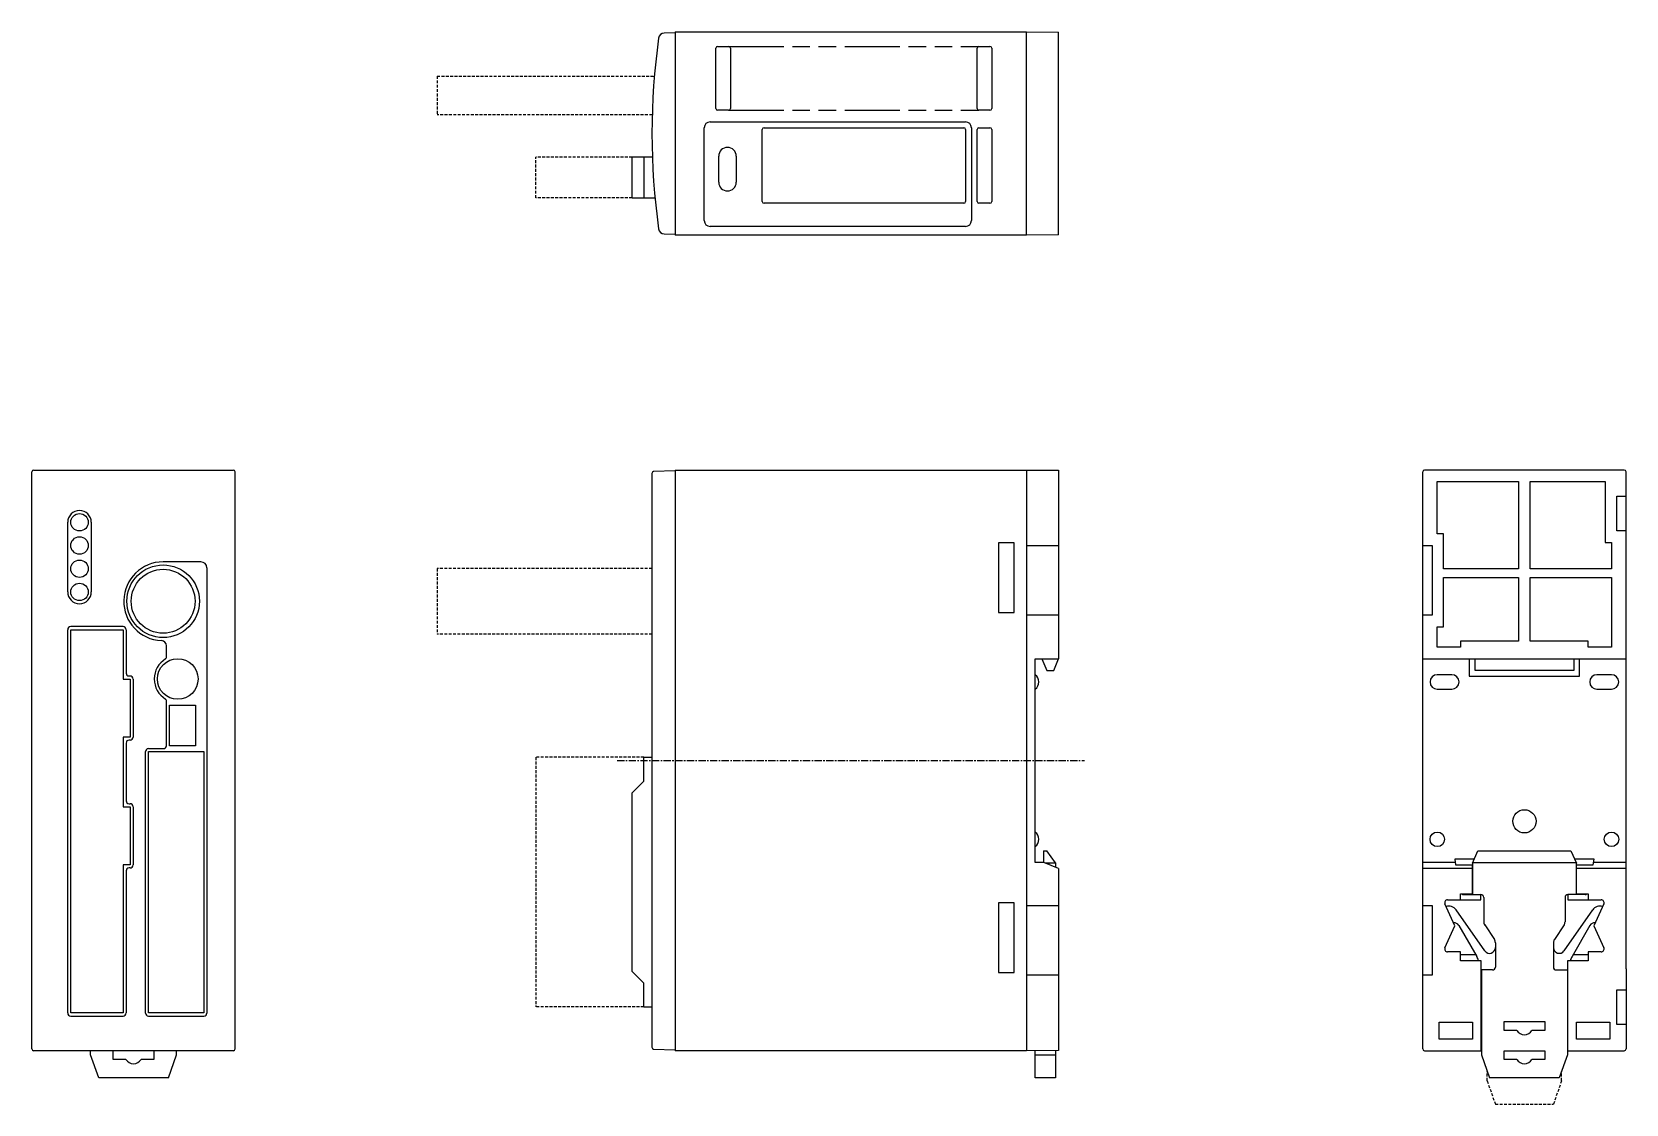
# Model space of a CAD drawing. Extents: x 0 to 275, y 0 to 185.
import ezdxf

# ---------------------------------------------------------------- set-up
doc = ezdxf.new("R2010")
doc.units = 0
doc.header["$MEASUREMENT"] = 0
for name, pattern in [('CENTER', [2, 1.25, -0.25, 0.25, -0.25]), ('DASHED', [0.75, 0.5, -0.25]), ('PHANTOM', [29.5, 9.5, -1.5, 3, -1.5, 3, -1.5, 9.5])]:
    doc.linetypes.add(name, pattern=pattern)
doc.layers.get('0').update_dxf_attribs({"linetype": 'CONTINUOUS'})

msp = doc.modelspace()

# ---------------------------------------------------------------- linework, layer by layer
at = {"color": 4, "linetype": 'Continuous'}
for p, q in [((110.77, 184.5), (108.88, 184.43)), ((110.77, 184.65), (110.77, 149.65)), ((110.77, 184.65), (171.27, 184.65)), ((171.27, 184.65), (176.77, 184.6)), ((171.27, 149.65), (171.27, 184.65)), ((176.77, 149.7), (176.77, 184.6)), ((117.77, 171.45), (117.77, 181.85)), ((118.07, 182.15), (119.97, 182.15)), ((120.27, 181.85), (120.27, 171.45)), ((162.77, 171.45), (162.77, 181.85)), ((163.07, 182.15), (164.97, 182.15)), ((165.27, 181.85), (165.27, 171.45)), ((119.97, 171.15), (118.07, 171.15)), ((164.97, 171.15), (163.07, 171.15)), ((115.77, 152.15), (115.77, 168.15)), ((116.77, 169.15), (160.77, 169.15)), ((125.77, 155.45), (125.77, 167.85)), ((126.07, 168.15), (160.47, 168.15)), ((160.77, 167.85), (160.77, 155.45)), ((161.77, 168.15), (161.77, 152.15)), ((162.77, 155.45), (162.77, 167.85)), ((163.07, 168.15), (164.97, 168.15)), ((165.27, 167.85), (165.27, 155.45)), ((106.84, 163.05), (103.37, 163.05)), ((103.37, 156.05), (103.37, 163.05)), ((105.37, 163.05), (105.37, 156.05)), ((118.27, 158.75), (118.27, 163.25)), ((121.27, 163.25), (121.27, 158.75)), ((103.37, 156.05), (107.3, 156.05)), ((160.47, 155.15), (126.07, 155.15)), ((164.97, 155.15), (163.07, 155.15)), ((160.77, 151.15), (116.77, 151.15)), ((108.88, 149.87), (110.77, 149.8)), ((171.27, 149.65), (110.77, 149.65)), ((176.77, 149.7), (171.27, 149.65)), ((0, 9.5), (0, 108.9)), ((0.3, 109.2), (34.7, 109.2)), ((35, 9.5), (35, 108.9)), ((106.77, 108.62), (106.77, 9.78)), ((110.77, 109.05), (107.06, 108.92)), ((110.77, 109.2), (110.77, 9.2)), ((110.77, 109.2), (171.27, 109.2)), ((171.27, 109.2), (176.77, 109.15)), ((171.27, 109.2), (171.27, 9.2)), ((176.77, 109.15), (176.77, 76.7)), ((239.49, 9.5), (239.49, 108.9)), ((274.19, 109.2), (239.79, 109.2)), ((241.99, 107.2), (255.99, 107.2)), ((241.99, 98.2), (241.99, 107.2)), ((255.99, 107.2), (255.99, 92.2)), ((257.99, 92.2), (257.99, 107.2)), ((257.99, 107.2), (270.89, 107.2)), ((270.89, 107.2), (270.89, 96.7)), ((274.49, 95.1), (274.49, 108.9)), ((272.89, 104.7), (274.49, 104.7)), ((272.89, 98.7), (272.89, 104.7)), ((6.17, 88.2), (6.17, 100.2)), ((10.23, 100.2), (10.23, 88.2)), ((169.12, 96.65), (166.42, 96.65)), ((166.42, 96.65), (166.42, 84.65)), ((169.12, 84.65), (169.12, 96.65)), ((171.27, 96.2), (176.77, 96.2)), ((239.49, 96.2), (241.09, 96.2)), ((241.09, 96.2), (241.09, 84.2)), ((243.09, 98.2), (241.99, 98.2)), ((243.09, 92.2), (243.09, 98.2)), ((270.89, 96.7), (271.99, 96.7)), ((271.99, 96.7), (271.99, 92.2)), ((274.49, 98.7), (272.89, 98.7)), ((29.1, 93.38), (22.6, 93.38)), ((274.51, 95.1), (274.49, 95.1)), ((274.51, 23.3), (274.51, 95.1)), ((30.13, 92.35), (30.13, 15.67)), ((255.99, 92.2), (243.09, 92.2)), ((243.09, 82.2), (243.09, 90.7)), ((243.09, 90.7), (255.99, 90.7)), ((255.99, 90.7), (255.99, 79.7)), ((271.99, 92.2), (257.99, 92.2)), ((257.99, 79.7), (257.99, 90.7)), ((257.99, 90.7), (271.99, 90.7)), ((271.99, 90.7), (271.99, 78.7)), ((166.42, 84.65), (169.12, 84.65)), ((176.77, 84.2), (171.27, 84.2)), ((241.09, 84.2), (239.49, 84.2)), ((6.17, 15.7), (6.17, 81.7)), ((15.7, 82.23), (6.7, 82.23)), ((6.7, 81.7), (15.7, 81.7)), ((6.7, 15.7), (6.7, 81.7)), ((15.7, 81.7), (15.7, 73.2)), ((16.23, 81.7), (16.23, 74.23)), ((241.99, 78.7), (241.99, 82.2)), ((241.99, 82.2), (243.09, 82.2)), ((255.99, 79.7), (245.99, 79.7)), ((245.99, 79.7), (245.99, 78.7)), ((267.99, 79.7), (257.99, 79.7)), ((267.99, 78.7), (267.99, 79.7)), ((23.17, 76.94), (23.17, 78.92)), ((245.99, 78.7), (241.99, 78.7)), ((271.99, 78.7), (267.99, 78.7)), ((172.77, 41.6), (172.77, 76.7)), ((172.77, 76.7), (176.77, 76.7)), ((173.88, 76.7), (174.77, 74.7)), ((174.77, 74.7), (175.97, 74.7)), ((175.97, 74.7), (176.77, 76.7)), ((239.49, 76.7), (274.51, 76.7)), ((247.49, 76.7), (247.49, 73.7)), ((248.49, 74.7), (248.49, 76.7)), ((265.49, 74.7), (248.49, 74.7)), ((265.49, 76.7), (265.49, 74.7)), ((266.49, 73.7), (266.49, 76.7)), ((15.7, 73.2), (16.9, 73.2)), ((16.73, 73.73), (16.9, 73.73)), ((16.9, 73.2), (16.9, 63.2)), ((17.43, 73.2), (17.43, 63.2)), ((244.49, 73.95), (241.99, 73.95)), ((241.99, 71.45), (244.49, 71.45)), ((247.49, 73.7), (266.49, 73.7)), ((271.99, 73.95), (269.49, 73.95)), ((269.49, 71.45), (271.99, 71.45)), ((23.17, 61.7), (23.17, 69.48)), ((23.7, 68.7), (28.2, 68.7)), ((23.7, 61.7), (23.7, 68.7)), ((28.2, 68.7), (28.2, 61.7)), ((15.7, 63.2), (15.7, 51.2)), ((16.9, 63.2), (15.7, 63.2)), ((16.23, 62.18), (16.23, 52.23)), ((16.9, 62.68), (16.73, 62.68)), ((19.57, 15.67), (19.57, 60.73)), ((20.07, 61.23), (22.7, 61.23)), ((20.1, 60.7), (29.6, 60.7)), ((20.1, 15.7), (20.1, 60.7)), ((28.2, 61.7), (23.7, 61.7)), ((29.6, 60.7), (29.6, 15.7)), ((105.37, 59.74), (106.77, 59.74)), ((105.37, 55.6), (105.37, 59.74)), ((103.37, 53.6), (105.37, 55.6)), ((103.37, 22.85), (103.37, 53.6)), ((15.7, 51.2), (16.9, 51.2)), ((16.73, 51.73), (16.9, 51.73)), ((16.9, 51.2), (16.9, 41.2)), ((17.43, 51.2), (17.43, 41.2)), ((15.7, 41.2), (15.7, 15.7)), ((16.9, 41.2), (15.7, 41.2)), ((174.27, 41.6), (172.77, 41.6)), ((174.17, 43.6), (174.17, 41.6)), ((174.17, 43.6), (174.77, 43.6)), ((176.77, 40.6), (174.27, 41.6)), ((176.27, 41.5), (174.52, 41.5)), ((176.27, 41.54), (174.77, 43.6)), ((175.12, 41.5), (175.12, 41.26)), ((176.27, 41.54), (176.27, 40.8)), ((245.07, 41.6), (239.49, 41.6)), ((244.99, 42.2), (245.13, 41.2)), ((248.35, 42.2), (244.99, 42.2)), ((245.13, 41.2), (247.99, 41.2)), ((247.99, 41.2), (247.99, 36.2)), ((248.04, 41.5), (248.99, 43.6)), ((248.04, 41.5), (248.04, 36.1)), ((265.92, 41.54), (248.05, 41.54)), ((248.99, 43.6), (264.99, 43.6)), ((264.99, 43.6), (265.94, 41.5)), ((268.99, 42.2), (265.62, 42.2)), ((265.94, 36.1), (265.94, 41.5)), ((265.99, 36.2), (265.99, 41.2)), ((265.99, 41.2), (268.85, 41.2)), ((268.85, 41.2), (268.99, 42.2)), ((274.51, 41.6), (268.9, 41.6)), ((16.23, 40.17), (16.23, 15.7)), ((16.9, 40.67), (16.73, 40.67)), ((176.77, 40.6), (176.77, 9.25)), ((247.99, 40.6), (239.49, 40.6)), ((274.51, 40.6), (265.99, 40.6)), ((245.99, 35.2), (245.99, 36.2)), ((245.99, 36.2), (247.99, 36.2)), ((246.54, 36.1), (249.49, 36.1)), ((249.49, 35.2), (249.49, 36.1)), ((264.49, 36.1), (264.49, 35.2)), ((267.44, 36.1), (264.49, 36.1)), ((265.99, 36.2), (267.99, 36.2)), ((267.99, 36.2), (267.99, 35.2)), ((169.12, 34.65), (166.42, 34.65)), ((166.42, 34.65), (166.42, 22.65)), ((169.12, 22.65), (169.12, 34.65)), ((171.27, 34.2), (176.77, 34.2)), ((239.49, 34.2), (241.09, 34.2)), ((241.09, 34.2), (241.09, 22.2)), ((245.04, 30.7), (243.31, 34.49)), ((243.77, 35.2), (249.49, 35.2)), ((250.17, 26.39), (245.22, 33.46)), ((249.99, 35.6), (249.99, 31.4)), ((263.81, 26.39), (268.76, 33.46)), ((263.99, 35.6), (263.99, 31.4)), ((264.49, 35.2), (270.21, 35.2)), ((270.67, 34.49), (268.94, 30.7)), ((243.31, 26.91), (245.04, 30.7)), ((245.7, 30.75), (248.79, 25.4)), ((250.16, 30.85), (251.82, 28.35)), ((263.82, 30.85), (262.16, 28.35)), ((268.28, 30.75), (265.19, 25.4)), ((268.94, 30.7), (270.67, 26.91)), ((251.99, 27.8), (251.99, 23.6)), ((261.99, 27.8), (261.99, 23.6)), ((245.99, 26.2), (243.77, 26.2)), ((245.99, 24.7), (245.99, 26.2)), ((248.61, 25.7), (245.99, 25.7)), ((267.99, 25.7), (265.37, 25.7)), ((270.21, 26.2), (267.99, 26.2)), ((267.99, 26.2), (267.99, 24.7)), ((105.37, 20.85), (103.37, 22.85)), ((166.42, 22.65), (169.12, 22.65)), ((176.77, 22.2), (171.27, 22.2)), ((241.09, 22.2), (239.49, 22.2)), ((249.54, 24.7), (245.99, 24.7)), ((249.54, 9.2), (249.54, 24.7)), ((251.49, 23.1), (249.54, 23.1)), ((249.59, 23.1), (249.59, 8.5)), ((262.49, 23.1), (264.44, 23.1)), ((264.39, 23.1), (264.39, 8.5)), ((267.99, 24.7), (264.44, 24.7)), ((264.44, 24.7), (264.44, 9.2)), ((274.49, 23.3), (274.51, 23.3)), ((274.49, 23.3), (274.49, 9.5)), ((105.37, 16.71), (105.37, 20.85)), ((249.54, 20.6), (249.59, 20.6)), ((264.44, 20.6), (264.39, 20.6)), ((272.89, 19.7), (274.49, 19.7)), ((272.89, 13.7), (272.89, 19.7)), ((106.77, 16.71), (105.37, 16.71)), ((15.7, 15.7), (6.7, 15.7)), ((6.7, 15.17), (15.7, 15.17)), ((20.07, 15.17), (29.63, 15.17)), ((29.6, 15.7), (20.1, 15.7)), ((242.29, 11.2), (242.29, 14.1)), ((242.29, 14.1), (248.04, 14.1)), ((248.04, 14.1), (248.04, 11.2)), ((249.54, 16.1), (249.59, 16.1)), ((253.49, 12.7), (253.49, 14.2)), ((253.49, 14.2), (260.49, 14.2)), ((260.49, 14.2), (260.49, 12.7)), ((264.39, 16.1), (264.44, 16.1)), ((265.94, 14.1), (271.69, 14.1)), ((265.94, 11.2), (265.94, 14.1)), ((271.69, 14.1), (271.69, 11.2)), ((248.04, 11.2), (242.29, 11.2)), ((255.69, 12.7), (253.49, 12.7)), ((260.49, 12.7), (258.29, 12.7)), ((271.69, 11.2), (265.94, 11.2)), ((274.49, 13.7), (272.89, 13.7)), ((34.7, 9.2), (0.3, 9.2)), ((10.1, 8.5), (10.1, 9.2)), ((11.5, 4.5), (10.1, 8.5)), ((14, 7.7), (14, 9.2)), ((21, 9.2), (21, 7.7)), ((23.5, 4.5), (24.9, 8.5)), ((24.9, 8.5), (24.9, 9.2)), ((107.06, 9.48), (110.77, 9.35)), ((171.27, 9.2), (110.77, 9.2)), ((176.77, 9.25), (171.27, 9.2)), ((172.77, 4.5), (172.77, 9.21)), ((172.77, 8.5), (176.27, 8.5)), ((176.27, 9.24), (176.27, 4.5)), ((239.79, 9.2), (249.59, 9.2)), ((249.59, 9.51), (249.54, 9.51)), ((249.59, 8.5), (250.99, 4.5)), ((253.49, 9.2), (260.49, 9.2)), ((253.49, 7.7), (253.49, 9.2)), ((260.49, 9.2), (260.49, 7.7)), ((264.39, 8.5), (262.99, 4.5)), ((264.44, 9.51), (264.39, 9.51)), ((264.39, 9.2), (274.19, 9.2)), ((16.2, 7.7), (14, 7.7)), ((21, 7.7), (18.8, 7.7)), ((255.69, 7.7), (253.49, 7.7)), ((260.49, 7.7), (258.29, 7.7)), ((23.5, 4.5), (11.5, 4.5)), ((176.27, 4.5), (172.77, 4.5)), ((262.99, 4.5), (250.99, 4.5))]:
    msp.add_line(p, q, dxfattribs=at)
at = {"color": 4, "linetype": 'PHANTOM'}
for p, q in [((119.97, 182.15), (163.07, 182.15)), ((119.97, 171.15), (163.07, 171.15))]:
    msp.add_line(p, q, dxfattribs=at)
at = {"color": 4, "linetype": 'DASHED'}
for p, q in [((69.77, 177.05), (107.19, 177.05)), ((69.77, 177.05), (69.77, 170.35)), ((106.82, 170.35), (69.77, 170.35)), ((103.37, 163.05), (86.77, 163.05)), ((86.77, 156.05), (86.77, 163.05)), ((103.37, 156.05), (86.77, 156.05)), ((106.77, 92.25), (69.77, 92.25)), ((69.77, 92.25), (69.77, 80.95)), ((106.77, 80.95), (69.77, 80.95)), ((105.37, 59.74), (86.77, 59.74)), ((86.77, 59.74), (86.77, 16.75)), ((105.37, 16.75), (86.77, 16.75)), ((250.59, 4), (250.59, 5.64)), ((263.39, 4), (263.39, 5.64)), ((250.59, 4), (251.99, 0)), ((263.39, 4), (261.99, 0)), ((251.99, 0), (261.99, 0))]:
    msp.add_line(p, q, dxfattribs=at)
at = {"color": 4, "linetype": 'CENTER'}
msp.add_line((100.77, 59.2), (181.27, 59.2), dxfattribs=at)
at = {"color": 4, "linetype": 'Continuous'}
for centre, radius in [((8.2, 100.2), 1.5), ((8.2, 96.2), 1.5), ((8.2, 92.2), 1.5), ((22.6, 86.6), 6.25), ((22.6, 86.6), 5.5), ((8.2, 88.2), 1.5), ((25.11, 73.21), 3.5), ((256.99, 48.7), 2), ((241.99, 45.6), 1.25), ((271.99, 45.6), 1.25)]:
    msp.add_circle(centre, radius, dxfattribs=at)
for centre, radius, start, end in [((108.91, 183.43), 1, 91.9999, 171.9994), ((224.77, 167.15), 118, 171.9994, 188.0006), ((118.07, 181.85), 0.3, 90, 180), ((119.97, 181.85), 0.3, 0, 90), ((163.07, 181.85), 0.3, 90, 180), ((164.97, 181.85), 0.3, 0, 90), ((118.07, 171.45), 0.3, 180, 270), ((119.97, 171.45), 0.3, 270, 0), ((163.07, 171.45), 0.3, 180, 270), ((164.97, 171.45), 0.3, 270, 0), ((116.77, 168.15), 1, 90, 180), ((126.07, 167.85), 0.3, 90, 180), ((160.47, 167.85), 0.3, 0, 90), ((160.77, 168.15), 1, 0, 90), ((163.07, 167.85), 0.3, 90, 180), ((164.97, 167.85), 0.3, 0, 90), ((119.77, 163.25), 1.5, 0, 180), ((119.77, 158.75), 1.5, 180, 0), ((126.07, 155.45), 0.3, 180, 270), ((160.47, 155.45), 0.3, 270, 0), ((163.07, 155.45), 0.3, 180, 270), ((164.97, 155.45), 0.3, 270, 0), ((116.77, 152.15), 1, 180, 270), ((160.77, 152.15), 1, 270, 0), ((108.91, 150.87), 1, 188.0006, 267.9998), ((0.3, 108.9), 0.3, 90, 180), ((34.7, 108.9), 0.3, 0, 90), ((107.07, 108.62), 0.3, 92.0001, 180), ((239.79, 108.9), 0.3, 90, 180), ((274.19, 108.9), 0.3, 0, 90), ((8.2, 100.2), 2.03, 0, 180), ((22.6, 86.6), 6.78, 90, 267.5034), ((29.1, 92.35), 1.02, 0, 90), ((8.2, 88.2), 2.03, 180, 0), ((6.7, 81.7), 0.525, 90, 180), ((15.7, 81.7), 0.525, 0, 90), ((22.21, 78.87), 0.965, 3.0933, 84.3613), ((22.85, 76.94), 0.32, 301.2078, 0), ((16.73, 74.23), 0.5, 180, 270), ((25.11, 73.21), 4.04, 121.2078, 238.7922), ((16.9, 73.2), 0.525, 0, 90), ((171.77, 72.7), 1.6, 308.6822, 51.3178), ((241.99, 72.7), 1.25, 90, 270), ((244.49, 72.7), 1.25, 270, 90), ((269.49, 72.7), 1.25, 90, 270), ((271.99, 72.7), 1.25, 270, 90), ((22.85, 69.48), 0.32, 0, 58.7922), ((16.9, 63.2), 0.525, 270, 0), ((16.73, 62.18), 0.5, 90, 180), ((20.07, 60.73), 0.496, 90, 180), ((22.7, 61.7), 0.47, 270, 0), ((16.73, 52.23), 0.5, 180, 270), ((16.9, 51.2), 0.525, 0, 90), ((171.77, 45.6), 1.6, 308.6822, 51.3178), ((16.9, 41.2), 0.525, 270, 0), ((16.73, 40.17), 0.5, 90, 180), ((246.54, 36.6), 0.5, 233.1301, 270), ((249.49, 35.6), 0.5, 0, 90), ((264.49, 35.6), 0.5, 90, 180), ((267.44, 36.6), 0.5, 270, 306.8699), ((243.77, 34.7), 0.5, 90, 204.4918), ((243.99, 32.61), 1.5, 34.9003, 108.1945), ((269.97, 32.64), 1.47, 70.9535, 145.9517), ((270.21, 34.7), 0.5, 335.508, 90), ((244.86, 30.29), 0.954, 28.3136, 94.0704), ((250.99, 31.4), 1, 180, 213.6902), ((262.99, 31.4), 1, 326.3098, 0), ((269.14, 30.25), 0.996, 87.4718, 150.1447), ((250.99, 27.8), 1, 0, 33.6902), ((262.99, 27.8), 1, 146.3098, 180), ((243.77, 26.7), 0.5, 155.5082, 270), ((246.05, 23.84), 3.15, 15.8865, 29.6555), ((250.99, 26.96), 0.998, 214.6501, 0.3781), ((262.99, 26.97), 1, 179.9999, 324.972), ((267.88, 23.86), 3.1, 150.2288, 164.2292), ((270.21, 26.7), 0.5, 270, 24.492), ((251.49, 23.6), 0.5, 270, 0), ((262.49, 23.6), 0.5, 180, 270), ((6.7, 15.7), 0.525, 180, 270), ((15.7, 15.7), 0.525, 270, 0), ((20.07, 15.67), 0.496, 180, 270), ((29.63, 15.67), 0.496, 269.9985, 0), ((256.99, 13.45), 1.5, 210, 330), ((0.3, 9.5), 0.3, 180, 270), ((34.7, 9.5), 0.3, 270, 0), ((107.07, 9.78), 0.3, 180, 268), ((239.79, 9.5), 0.3, 180, 270), ((274.19, 9.5), 0.3, 270, 0), ((17.5, 8.45), 1.5, 210, 330), ((256.99, 8.45), 1.5, 210, 330)]:
    msp.add_arc(centre, radius, start, end, dxfattribs=at)

doc.saveas('drawing.dxf')
